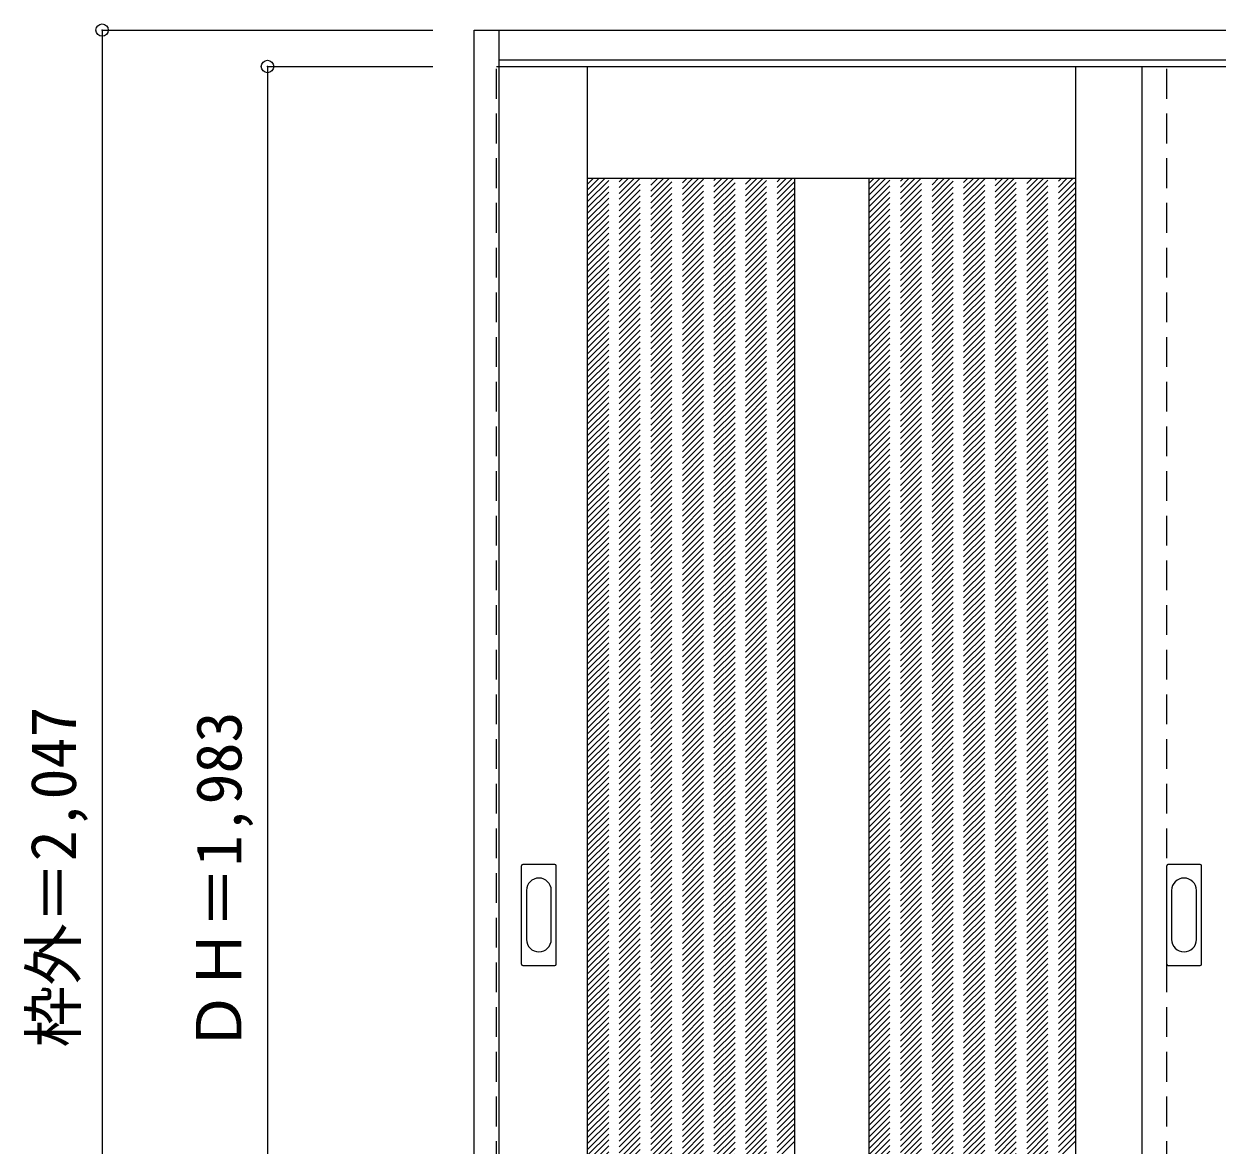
# Model space of a CAD drawing. Units: millimetres, scale not verified. Extents: x -1740 to 2020, y -1660 to 1052.
# Drawn here: x -1740 to -297, y -303 to 1052 of the extents above; entities that cross this region are included whole.
import ezdxf
from ezdxf.enums import TextEntityAlignment as Align

# ---------------------------------------------------------------- set-up
doc = ezdxf.new("R2010")
doc.units = ezdxf.units.MM
doc.header["$LTSCALE"] = 30
doc.header["$PDMODE"] = 32
doc.header["$PDSIZE"] = 15
doc.linetypes.add('DASHED1', pattern=[1.8, 1.2, -0.6])
doc.layers.add('0-0', color=4, linetype='DASHED1')
doc.layers.add('0-1_寸法', color=7, linetype='Continuous')
doc.styles.add('ＭＳ ゴシック', font='')
doc.styles.get('ＭＳ ゴシック').set_extended_font_data('MS Gothic')

msp = doc.modelspace()

# ---------------------------------------------------------------- linework, layer by layer
at = {"layer": '0-0', "color": 3, "linetype": 'Continuous'}
for p, q in [((-1194.95, -1002.48), (-1194.95, 1044.52)), ((-1194.95, 1044.52), (2012.05, 1044.52)), ((-1164.95, -1002.48), (-1164.95, 1044.52)), ((-1164.95, 1008.52), (1982.05, 1008.52)), ((-1164.95, 1000.52), (1202.05, 1000.52)), ((-1057.95, -982.48), (-1057.95, 1000.52)), ((-467.95, -982.48), (-467.95, 1000.52)), ((-387.95, 1000.52), (-387.95, -982.48)), ((-1057.95, 865.52), (-467.95, 865.52)), ((-807.95, 865.52), (-807.95, -832.48)), ((-717.95, 865.52), (-717.95, -832.48)), ((-1137.95, -84.48), (-1137.95, 34.52)), ((-1097.45, 36.02), (-1136.45, 36.02)), ((-1095.95, -84.48), (-1095.95, 34.52)), ((-357.95, -84.48), (-357.95, 34.52)), ((-317.45, 36.02), (-356.45, 36.02)), ((-315.95, -84.48), (-315.95, 34.52)), ((-1136.45, -85.98), (-1097.45, -85.98)), ((-356.45, -85.98), (-317.45, -85.98))]:
    msp.add_line(p, q, dxfattribs=at)
at = {"layer": '0-0'}
for p, q in [((-357.95, -982.48), (-357.95, 1000.52)), ((-1057.95, 858.47), (-1050.9, 865.52)), ((-1057.95, 618.05), (-810.48, 865.52)), ((-1057.95, 625.12), (-817.55, 865.52)), ((-1057.95, 632.19), (-824.62, 865.52)), ((-1057.95, 639.26), (-831.69, 865.52)), ((-1057.95, 646.33), (-838.76, 865.52)), ((-1057.95, 653.4), (-845.84, 865.52)), ((-1057.95, 660.48), (-852.91, 865.52)), ((-1057.95, 667.55), (-859.98, 865.52)), ((-1057.95, 674.62), (-867.05, 865.52)), ((-1057.95, 681.69), (-874.12, 865.52)), ((-1057.95, 688.76), (-881.19, 865.52)), ((-1057.95, 695.83), (-888.26, 865.52)), ((-1057.95, 702.9), (-895.33, 865.52)), ((-1057.95, 709.97), (-902.4, 865.52)), ((-1057.95, 717.04), (-909.48, 865.52)), ((-1057.95, 724.12), (-916.55, 865.52)), ((-1057.95, 731.19), (-923.62, 865.52)), ((-1057.95, 738.26), (-930.69, 865.52)), ((-1057.95, 745.33), (-937.76, 865.52)), ((-1057.95, 752.4), (-944.83, 865.52)), ((-1057.95, 759.47), (-951.9, 865.52)), ((-1057.95, 766.54), (-958.97, 865.52)), ((-1057.95, 773.61), (-966.04, 865.52)), ((-1057.95, 780.68), (-973.12, 865.52)), ((-1057.95, 787.75), (-980.19, 865.52)), ((-1057.95, 794.83), (-987.26, 865.52)), ((-1057.95, 801.9), (-994.33, 865.52)), ((-1057.95, 808.97), (-1001.4, 865.52)), ((-1057.95, 816.04), (-1008.47, 865.52)), ((-1057.95, 823.11), (-1015.54, 865.52)), ((-1057.95, 830.18), (-1022.61, 865.52)), ((-1057.95, 837.25), (-1029.68, 865.52)), ((-1057.95, 844.32), (-1036.75, 865.52)), ((-1057.95, 851.39), (-1043.83, 865.52)), ((-1057.95, 610.98), (-807.95, 860.98)), ((-1057.95, 603.91), (-807.95, 853.91)), ((-717.95, 618.64), (-471.07, 865.52)), ((-717.95, 625.71), (-478.14, 865.52)), ((-717.95, 632.78), (-485.21, 865.52)), ((-717.95, 639.85), (-492.28, 865.52)), ((-717.95, 646.92), (-499.35, 865.52)), ((-717.95, 653.99), (-506.42, 865.52)), ((-717.95, 661.06), (-513.5, 865.52)), ((-717.95, 668.14), (-520.57, 865.52)), ((-717.95, 675.21), (-527.64, 865.52)), ((-717.95, 682.28), (-534.71, 865.52)), ((-717.95, 689.35), (-541.78, 865.52)), ((-717.95, 696.42), (-548.85, 865.52)), ((-717.95, 703.49), (-555.92, 865.52)), ((-717.95, 710.56), (-562.99, 865.52)), ((-717.95, 717.63), (-570.06, 865.52)), ((-717.95, 724.7), (-577.14, 865.52)), ((-717.95, 731.77), (-584.21, 865.52)), ((-717.95, 738.85), (-591.28, 865.52)), ((-717.95, 745.92), (-598.35, 865.52)), ((-717.95, 752.99), (-605.42, 865.52)), ((-717.95, 760.06), (-612.49, 865.52)), ((-717.95, 767.13), (-619.56, 865.52)), ((-717.95, 774.2), (-626.63, 865.52)), ((-717.95, 781.27), (-633.7, 865.52)), ((-717.95, 788.34), (-640.78, 865.52)), ((-717.95, 795.41), (-647.85, 865.52)), ((-717.95, 802.49), (-654.92, 865.52)), ((-717.95, 809.56), (-661.99, 865.52)), ((-717.95, 816.63), (-669.06, 865.52)), ((-717.95, 823.7), (-676.13, 865.52)), ((-717.95, 830.77), (-683.2, 865.52)), ((-717.95, 837.84), (-690.27, 865.52)), ((-717.95, 844.91), (-697.34, 865.52)), ((-717.95, 851.98), (-704.41, 865.52)), ((-717.95, 859.05), (-711.49, 865.52)), ((-717.95, 611.57), (-467.95, 861.57)), ((-717.95, 604.5), (-467.95, 854.5)), ((-1057.95, 596.84), (-807.95, 846.84)), ((-1057.95, 589.76), (-807.95, 839.76)), ((-717.95, 597.42), (-467.95, 847.42)), ((-717.95, 590.35), (-467.95, 840.35)), ((-1057.95, 582.69), (-807.95, 832.69)), ((-1057.95, 575.62), (-807.95, 825.62)), ((-717.95, 583.28), (-467.95, 833.28)), ((-717.95, 576.21), (-467.95, 826.21)), ((-1057.95, 568.55), (-807.95, 818.55)), ((-1057.95, 561.48), (-807.95, 811.48)), ((-717.95, 569.14), (-467.95, 819.14)), ((-717.95, 562.07), (-467.95, 812.07)), ((-1057.95, 554.41), (-807.95, 804.41)), ((-1057.95, 547.34), (-807.95, 797.34)), ((-717.95, 555), (-467.95, 805)), ((-717.95, 547.93), (-467.95, 797.93)), ((-1057.95, 540.27), (-807.95, 790.27)), ((-1057.95, 533.2), (-807.95, 783.2)), ((-717.95, 540.86), (-467.95, 790.86)), ((-717.95, 533.78), (-467.95, 783.78)), ((-1057.95, 526.13), (-807.95, 776.13)), ((-1057.95, 519.05), (-807.95, 769.05)), ((-717.95, 526.71), (-467.95, 776.71)), ((-717.95, 519.64), (-467.95, 769.64)), ((-1057.95, 511.98), (-807.95, 761.98)), ((-1057.95, 504.91), (-807.95, 754.91)), ((-717.95, 512.57), (-467.95, 762.57)), ((-717.95, 505.5), (-467.95, 755.5)), ((-1057.95, 497.84), (-807.95, 747.84)), ((-1057.95, 490.77), (-807.95, 740.77)), ((-717.95, 498.43), (-467.95, 748.43)), ((-717.95, 491.36), (-467.95, 741.36)), ((-1057.95, 483.7), (-807.95, 733.7)), ((-1057.95, 476.63), (-807.95, 726.63)), ((-717.95, 484.29), (-467.95, 734.29)), ((-717.95, 477.22), (-467.95, 727.22)), ((-1057.95, 469.56), (-807.95, 719.56)), ((-1057.95, 462.49), (-807.95, 712.49)), ((-717.95, 470.15), (-467.95, 720.15)), ((-717.95, 463.07), (-467.95, 713.07)), ((-1057.95, 455.41), (-807.95, 705.41)), ((-1057.95, 448.34), (-807.95, 698.34)), ((-717.95, 456), (-467.95, 706)), ((-717.95, 448.93), (-467.95, 698.93)), ((-1057.95, 441.27), (-807.95, 691.27)), ((-1057.95, 434.2), (-807.95, 684.2)), ((-717.95, 441.86), (-467.95, 691.86)), ((-717.95, 434.79), (-467.95, 684.79)), ((-1057.95, 427.13), (-807.95, 677.13)), ((-1057.95, 420.06), (-807.95, 670.06)), ((-717.95, 427.72), (-467.95, 677.72)), ((-717.95, 420.65), (-467.95, 670.65)), ((-1057.95, 412.99), (-807.95, 662.99)), ((-1057.95, 405.92), (-807.95, 655.92)), ((-717.95, 413.58), (-467.95, 663.58)), ((-717.95, 406.51), (-467.95, 656.51)), ((-717.95, 399.43), (-467.95, 649.43)), ((-1057.95, 398.85), (-807.95, 648.85)), ((-1057.95, 391.77), (-807.95, 641.77)), ((-717.95, 392.36), (-467.95, 642.36)), ((-717.95, 385.29), (-467.95, 635.29)), ((-1057.95, 384.7), (-807.95, 634.7)), ((-1057.95, 377.63), (-807.95, 627.63)), ((-1057.95, 370.56), (-807.95, 620.56)), ((-717.95, 378.22), (-467.95, 628.22)), ((-717.95, 371.15), (-467.95, 621.15)), ((-1057.95, 363.49), (-807.95, 613.49)), ((-1057.95, 356.42), (-807.95, 606.42)), ((-717.95, 364.08), (-467.95, 614.08)), ((-717.95, 357.01), (-467.95, 607.01)), ((-1057.95, 349.35), (-807.95, 599.35)), ((-1057.95, 342.28), (-807.95, 592.28)), ((-717.95, 349.94), (-467.95, 599.94)), ((-717.95, 342.87), (-467.95, 592.87)), ((-1057.95, 335.21), (-807.95, 585.21)), ((-1057.95, 328.14), (-807.95, 578.14)), ((-717.95, 335.8), (-467.95, 585.8)), ((-717.95, 328.72), (-467.95, 578.72)), ((-1057.95, 321.06), (-807.95, 571.06)), ((-1057.95, 313.99), (-807.95, 563.99)), ((-717.95, 321.65), (-467.95, 571.65)), ((-717.95, 314.58), (-467.95, 564.58)), ((-1057.95, 306.92), (-807.95, 556.92)), ((-1057.95, 299.85), (-807.95, 549.85)), ((-717.95, 307.51), (-467.95, 557.51)), ((-717.95, 300.44), (-467.95, 550.44)), ((-1057.95, 292.78), (-807.95, 542.78)), ((-1057.95, 285.71), (-807.95, 535.71)), ((-717.95, 293.37), (-467.95, 543.37)), ((-717.95, 286.3), (-467.95, 536.3)), ((-1057.95, 278.64), (-807.95, 528.64)), ((-1057.95, 271.57), (-807.95, 521.57)), ((-717.95, 279.23), (-467.95, 529.23)), ((-717.95, 272.16), (-467.95, 522.16)), ((-1057.95, 264.5), (-807.95, 514.5)), ((-1057.95, 257.42), (-807.95, 507.42)), ((-717.95, 265.08), (-467.95, 515.08)), ((-717.95, 258.01), (-467.95, 508.01)), ((-1057.95, 250.35), (-807.95, 500.35)), ((-1057.95, 243.28), (-807.95, 493.28)), ((-717.95, 250.94), (-467.95, 500.94)), ((-717.95, 243.87), (-467.95, 493.87)), ((-1057.95, 236.21), (-807.95, 486.21)), ((-1057.95, 229.14), (-807.95, 479.14)), ((-717.95, 236.8), (-467.95, 486.8)), ((-717.95, 229.73), (-467.95, 479.73)), ((-1057.95, 222.07), (-807.95, 472.07)), ((-1057.95, 215), (-807.95, 465)), ((-717.95, 222.66), (-467.95, 472.66)), ((-717.95, 215.59), (-467.95, 465.59)), ((-1057.95, 207.93), (-807.95, 457.93)), ((-1057.95, 200.86), (-807.95, 450.86)), ((-717.95, 208.52), (-467.95, 458.52)), ((-717.95, 201.44), (-467.95, 451.44)), ((-1057.95, 193.78), (-807.95, 443.78)), ((-1057.95, 186.71), (-807.95, 436.71)), ((-717.95, 194.37), (-467.95, 444.37)), ((-717.95, 187.3), (-467.95, 437.3)), ((-1057.95, 179.64), (-807.95, 429.64)), ((-1057.95, 172.57), (-807.95, 422.57)), ((-717.95, 180.23), (-467.95, 430.23)), ((-717.95, 173.16), (-467.95, 423.16)), ((-1057.95, 165.5), (-807.95, 415.5)), ((-1057.95, 158.43), (-807.95, 408.43)), ((-717.95, 166.09), (-467.95, 416.09)), ((-717.95, 159.02), (-467.95, 409.02)), ((-1057.95, 151.36), (-807.95, 401.36)), ((-1057.95, 144.29), (-807.95, 394.29)), ((-717.95, 151.95), (-467.95, 401.95)), ((-717.95, 144.88), (-467.95, 394.88)), ((-1057.95, 137.22), (-807.95, 387.22)), ((-1057.95, 130.15), (-807.95, 380.15)), ((-717.95, 137.81), (-467.95, 387.81)), ((-717.95, 130.73), (-467.95, 380.73)), ((-1057.95, 123.07), (-807.95, 373.07)), ((-1057.95, 116), (-807.95, 366)), ((-717.95, 123.66), (-467.95, 373.66)), ((-717.95, 116.59), (-467.95, 366.59)), ((-1057.95, 108.93), (-807.95, 358.93)), ((-1057.95, 101.86), (-807.95, 351.86)), ((-717.95, 109.52), (-467.95, 359.52)), ((-717.95, 102.45), (-467.95, 352.45)), ((-1057.95, 94.79), (-807.95, 344.79)), ((-1057.95, 87.72), (-807.95, 337.72)), ((-717.95, 95.38), (-467.95, 345.38)), ((-717.95, 88.31), (-467.95, 338.31)), ((-1057.95, 80.65), (-807.95, 330.65)), ((-1057.95, 73.58), (-807.95, 323.58)), ((-717.95, 81.24), (-467.95, 331.24)), ((-717.95, 74.17), (-467.95, 324.17)), ((-1057.95, 66.51), (-807.95, 316.51)), ((-1057.95, 59.43), (-807.95, 309.43)), ((-717.95, 67.09), (-467.95, 317.09)), ((-717.95, 60.02), (-467.95, 310.02)), ((-717.95, 52.95), (-467.95, 302.95)), ((-1057.95, 52.36), (-807.95, 302.36)), ((-1057.95, 45.29), (-807.95, 295.29)), ((-717.95, 45.88), (-467.95, 295.88)), ((-717.95, 38.81), (-467.95, 288.81)), ((-1057.95, 38.22), (-807.95, 288.22)), ((-1057.95, 31.15), (-807.95, 281.15)), ((-717.95, 31.74), (-467.95, 281.74)), ((-717.95, 24.67), (-467.95, 274.67)), ((-1057.95, 24.08), (-807.95, 274.08)), ((-1057.95, 17.01), (-807.95, 267.01)), ((-1057.95, 9.94), (-807.95, 259.94)), ((-717.95, 17.6), (-467.95, 267.6)), ((-717.95, 10.53), (-467.95, 260.53)), ((-1057.95, 2.87), (-807.95, 252.87)), ((-1057.95, -4.2), (-807.95, 245.8)), ((-717.95, 3.45), (-467.95, 253.45)), ((-717.95, -3.62), (-467.95, 246.38)), ((-1057.95, -11.28), (-807.95, 238.72)), ((-1057.95, -18.35), (-807.95, 231.65)), ((-717.95, -10.69), (-467.95, 239.31)), ((-717.95, -17.76), (-467.95, 232.24)), ((-1057.95, -25.42), (-807.95, 224.58)), ((-1057.95, -32.49), (-807.95, 217.51)), ((-717.95, -24.83), (-467.95, 225.17)), ((-717.95, -31.9), (-467.95, 218.1)), ((-1057.95, -39.56), (-807.95, 210.44)), ((-1057.95, -46.63), (-807.95, 203.37)), ((-717.95, -38.97), (-467.95, 211.03)), ((-717.95, -46.04), (-467.95, 203.96)), ((-1057.95, -53.7), (-807.95, 196.3)), ((-1057.95, -60.77), (-807.95, 189.23)), ((-717.95, -53.11), (-467.95, 196.89)), ((-717.95, -60.18), (-467.95, 189.82)), ((-1057.95, -67.84), (-807.95, 182.16)), ((-1057.95, -74.92), (-807.95, 175.08)), ((-717.95, -67.26), (-467.95, 182.74)), ((-717.95, -74.33), (-467.95, 175.67)), ((-1057.95, -81.99), (-807.95, 168.01)), ((-1057.95, -89.06), (-807.95, 160.94)), ((-717.95, -81.4), (-467.95, 168.6)), ((-717.95, -88.47), (-467.95, 161.53)), ((-1057.95, -96.13), (-807.95, 153.87)), ((-1057.95, -103.2), (-807.95, 146.8)), ((-717.95, -95.54), (-467.95, 154.46)), ((-717.95, -102.61), (-467.95, 147.39)), ((-1057.95, -110.27), (-807.95, 139.73)), ((-1057.95, -117.34), (-807.95, 132.66)), ((-717.95, -109.68), (-467.95, 140.32)), ((-717.95, -116.75), (-467.95, 133.25)), ((-1057.95, -124.41), (-807.95, 125.59)), ((-1057.95, -131.48), (-807.95, 118.52)), ((-717.95, -123.82), (-467.95, 126.18)), ((-717.95, -130.9), (-467.95, 119.1)), ((-1057.95, -138.56), (-807.95, 111.44)), ((-1057.95, -145.63), (-807.95, 104.37)), ((-717.95, -137.97), (-467.95, 112.03)), ((-717.95, -145.04), (-467.95, 104.96)), ((-1057.95, -152.7), (-807.95, 97.3)), ((-1057.95, -159.77), (-807.95, 90.23)), ((-717.95, -152.11), (-467.95, 97.89)), ((-717.95, -159.18), (-467.95, 90.82)), ((-1057.95, -166.84), (-807.95, 83.16)), ((-1057.95, -173.91), (-807.95, 76.09)), ((-717.95, -166.25), (-467.95, 83.75)), ((-717.95, -173.32), (-467.95, 76.68)), ((-1057.95, -180.98), (-807.95, 69.02)), ((-1057.95, -188.05), (-807.95, 61.95)), ((-717.95, -180.39), (-467.95, 69.61)), ((-717.95, -187.46), (-467.95, 62.54)), ((-1057.95, -195.12), (-807.95, 54.88)), ((-1057.95, -202.19), (-807.95, 47.81)), ((-717.95, -194.54), (-467.95, 55.46)), ((-717.95, -201.61), (-467.95, 48.39)), ((-1057.95, -209.27), (-807.95, 40.73)), ((-1057.95, -216.34), (-807.95, 33.66)), ((-717.95, -208.68), (-467.95, 41.32)), ((-717.95, -215.75), (-467.95, 34.25)), ((-1057.95, -223.41), (-807.95, 26.59)), ((-1057.95, -230.48), (-807.95, 19.52)), ((-717.95, -222.82), (-467.95, 27.18)), ((-717.95, -229.89), (-467.95, 20.11)), ((-1057.95, -237.55), (-807.95, 12.45)), ((-1057.95, -244.62), (-807.95, 5.38)), ((-717.95, -236.96), (-467.95, 13.04)), ((-717.95, -244.03), (-467.95, 5.97)), ((-1057.95, -251.69), (-807.95, -1.69)), ((-1057.95, -258.76), (-807.95, -8.76)), ((-717.95, -251.1), (-467.95, -1.1)), ((-717.95, -258.17), (-467.95, -8.17)), ((-1057.95, -265.83), (-807.95, -15.83)), ((-1057.95, -272.91), (-807.95, -22.91)), ((-717.95, -265.25), (-467.95, -15.25)), ((-717.95, -272.32), (-467.95, -22.32)), ((-1057.95, -279.98), (-807.95, -29.98)), ((-1057.95, -287.05), (-807.95, -37.05)), ((-717.95, -279.39), (-467.95, -29.39)), ((-717.95, -286.46), (-467.95, -36.46)), ((-1057.95, -294.12), (-807.95, -44.12)), ((-1057.95, -301.19), (-807.95, -51.19)), ((-717.95, -293.53), (-467.95, -43.53)), ((-717.95, -300.6), (-467.95, -50.6)), ((-717.95, -307.67), (-467.95, -57.67)), ((-1057.95, -308.26), (-807.95, -58.26)), ((-1057.95, -315.33), (-807.95, -65.33)), ((-717.95, -314.74), (-467.95, -64.74)), ((-717.95, -321.81), (-467.95, -71.81)), ((-1057.95, -322.4), (-807.95, -72.4)), ((-1057.95, -329.47), (-807.95, -79.47)), ((-1057.95, -336.55), (-807.95, -86.55)), ((-717.95, -328.89), (-467.95, -78.89)), ((-717.95, -335.96), (-467.95, -85.96)), ((-1057.95, -343.62), (-807.95, -93.62)), ((-1057.95, -350.69), (-807.95, -100.69)), ((-717.95, -343.03), (-467.95, -93.03)), ((-717.95, -350.1), (-467.95, -100.1)), ((-1057.95, -357.76), (-807.95, -107.76)), ((-1057.95, -364.83), (-807.95, -114.83)), ((-717.95, -357.17), (-467.95, -107.17)), ((-717.95, -364.24), (-467.95, -114.24)), ((-1057.95, -371.9), (-807.95, -121.9)), ((-1057.95, -378.97), (-807.95, -128.97)), ((-717.95, -371.31), (-467.95, -121.31)), ((-717.95, -378.38), (-467.95, -128.38)), ((-1057.95, -386.04), (-807.95, -136.04)), ((-1057.95, -393.11), (-807.95, -143.11)), ((-717.95, -385.45), (-467.95, -135.45)), ((-717.95, -392.52), (-467.95, -142.52)), ((-1057.95, -400.18), (-807.95, -150.18)), ((-1057.95, -407.26), (-807.95, -157.26)), ((-717.95, -399.6), (-467.95, -149.6)), ((-717.95, -406.67), (-467.95, -156.67)), ((-1057.95, -414.33), (-807.95, -164.33)), ((-1057.95, -421.4), (-807.95, -171.4)), ((-717.95, -413.74), (-467.95, -163.74)), ((-717.95, -420.81), (-467.95, -170.81)), ((-1057.95, -428.47), (-807.95, -178.47)), ((-1057.95, -435.54), (-807.95, -185.54)), ((-717.95, -427.88), (-467.95, -177.88)), ((-717.95, -434.95), (-467.95, -184.95)), ((-1057.95, -442.61), (-807.95, -192.61)), ((-1057.95, -449.68), (-807.95, -199.68)), ((-717.95, -442.02), (-467.95, -192.02)), ((-717.95, -449.09), (-467.95, -199.09)), ((-1057.95, -456.75), (-807.95, -206.75)), ((-1057.95, -463.82), (-807.95, -213.82)), ((-717.95, -456.16), (-467.95, -206.16)), ((-717.95, -463.24), (-467.95, -213.24)), ((-1057.95, -470.9), (-807.95, -220.9)), ((-1057.95, -477.97), (-807.95, -227.97)), ((-717.95, -470.31), (-467.95, -220.31)), ((-717.95, -477.38), (-467.95, -227.38)), ((-1057.95, -485.04), (-807.95, -235.04)), ((-1057.95, -492.11), (-807.95, -242.11)), ((-717.95, -484.45), (-467.95, -234.45)), ((-717.95, -491.52), (-467.95, -241.52)), ((-1057.95, -499.18), (-807.95, -249.18)), ((-1057.95, -506.25), (-807.95, -256.25)), ((-717.95, -498.59), (-467.95, -248.59)), ((-717.95, -505.66), (-467.95, -255.66)), ((-1057.95, -513.32), (-807.95, -263.32)), ((-1057.95, -520.39), (-807.95, -270.39)), ((-717.95, -512.73), (-467.95, -262.73)), ((-717.95, -519.8), (-467.95, -269.8)), ((-1057.95, -527.46), (-807.95, -277.46)), ((-1057.95, -534.54), (-807.95, -284.54)), ((-717.95, -526.88), (-467.95, -276.88)), ((-717.95, -533.95), (-467.95, -283.95)), ((-1057.95, -541.61), (-807.95, -291.61)), ((-1057.95, -548.68), (-807.95, -298.68)), ((-717.95, -541.02), (-467.95, -291.02)), ((-717.95, -548.09), (-467.95, -298.09))]:
    msp.add_line(p, q, dxfattribs=at)
at = {"layer": '0-0', "color": 7, "linetype": 'Continuous'}
for p, q in [((-1131.95, 4.62), (-1131.95, -54.58)), ((-1101.95, -54.58), (-1101.95, 4.62)), ((-351.95, 4.62), (-351.95, -54.58)), ((-321.95, -54.58), (-321.95, 4.62))]:
    msp.add_line(p, q, dxfattribs=at)
at = {"layer": '0-0'}
msp.add_lwpolyline([(-1164.95, -982.48), (-1167.95, -982.48), (-1167.95, 1000.52), (-1164.95, 1000.52)], dxfattribs=at)
at = {"layer": '0-0', "color": 3, "linetype": 'Continuous'}
for centre, start, end in [((-1136.45, 34.52), 90, 180), ((-1097.45, 34.52), 0, 90), ((-356.45, 34.52), 90, 180), ((-317.45, 34.52), 0, 90), ((-1136.45, -84.48), 180, 270), ((-1097.45, -84.48), 270, 0), ((-356.45, -84.48), 180, 270), ((-317.45, -84.48), 270, 0)]:
    msp.add_arc(centre, 1.5, start, end, dxfattribs=at)
at = {"layer": '0-0', "color": 7, "linetype": 'Continuous'}
for centre, start, end in [((-1116.95, 4.62), 0, 180), ((-336.95, 4.62), 0, 180), ((-1116.95, -54.58), 180, 0), ((-336.95, -54.58), 180, 0)]:
    msp.add_arc(centre, 15, start, end, dxfattribs=at)
at = {"layer": '0-1_寸法', "color": 4}
for p, q in [((-1644.95, 1044.52), (-1644.95, -1002.48)), ((-1644.95, 1044.52), (-1244.95, 1044.52)), ((-1444.95, 1000.52), (-1244.95, 1000.52)), ((-1444.95, 1000.52), (-1444.95, -982.48))]:
    msp.add_line(p, q, dxfattribs=at)
at = {"layer": '0-1_寸法'}
for p in [(-1644.95, 1044.52), (-1444.95, 1000.52)]:
    msp.add_point(p, dxfattribs=at)

# ---------------------------------------------------------------- texts
at = {"layer": '0-1_寸法', "style": 'ＭＳ ゴシック'}
for s, p in [('枠外＝2,047', (-1659.95, -185.23)), ('ＤＨ＝1,983', (-1459.95, -191.23))]:
    msp.add_text(s, height=54.99, rotation=90, dxfattribs=at).set_placement(p, align=Align.BOTTOM_LEFT)

doc.saveas('drawing.dxf')
